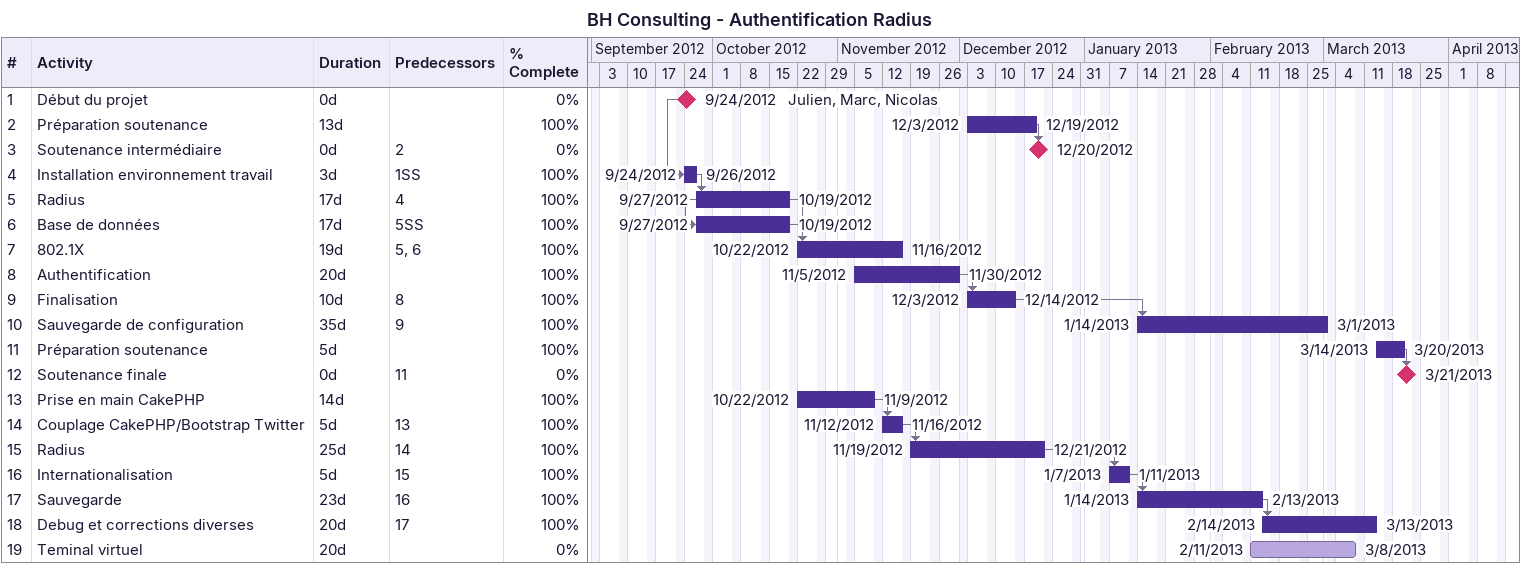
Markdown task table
BH Consulting - Authentification Radius

| ID | Task | Duration | Start | Finish | Predecessors | Resources | % complete |
|---|---|---|---|---|---|---|---|
| 1 | Début du projet | 0d | 2012-09-24 | 2012-09-24 |  | Julien, Marc, Nicolas | 0 |
| 2 | Préparation soutenance | 13d | 2012-12-03 | 2012-12-19 |  |  | 100 |
| 3 | Soutenance intermédiaire | 0d | 2012-12-20 | 2012-12-20 | 2 |  | 0 |
| 4 | Installation environnement travail | 3d | 2012-09-24 | 2012-09-26 | 1SS |  | 100 |
| 5 | Radius | 17d | 2012-09-27 | 2012-10-19 | 4 |  | 100 |
| 6 | Base de données | 17d | 2012-09-27 | 2012-10-19 | 5SS |  | 100 |
| 7 | 802.1X | 19d | 2012-10-22 | 2012-11-16 | 5, 6 |  | 100 |
| 8 | Authentification | 20d | 2012-11-05 | 2012-11-30 |  |  | 100 |
| 9 | Finalisation | 10d | 2012-12-03 | 2012-12-14 | 8 |  | 100 |
| 10 | Sauvegarde de configuration | 35d | 2013-01-14 | 2013-03-01 | 9 |  | 100 |
| 11 | Préparation soutenance | 5d | 2013-03-14 | 2013-03-20 |  |  | 100 |
| 12 | Soutenance finale | 0d | 2013-03-21 | 2013-03-21 | 11 |  | 0 |
| 13 | Prise en main CakePHP | 14d | 2012-10-22 | 2012-11-09 |  |  | 100 |
| 14 | Couplage CakePHP/Bootstrap Twitter | 5d | 2012-11-12 | 2012-11-16 | 13 |  | 100 |
| 15 | Radius | 25d | 2012-11-19 | 2012-12-21 | 14 |  | 100 |
| 16 | Internationalisation | 5d | 2013-01-07 | 2013-01-11 | 15 |  | 100 |
| 17 | Sauvegarde | 23d | 2013-01-14 | 2013-02-13 | 16 |  | 100 |
| 18 | Debug et corrections diverses | 20d | 2013-02-14 | 2013-03-13 | 17 |  | 100 |
| 19 | Teminal virtuel | 20d | 2013-02-11 | 2013-03-08 |  |  | 0 |
